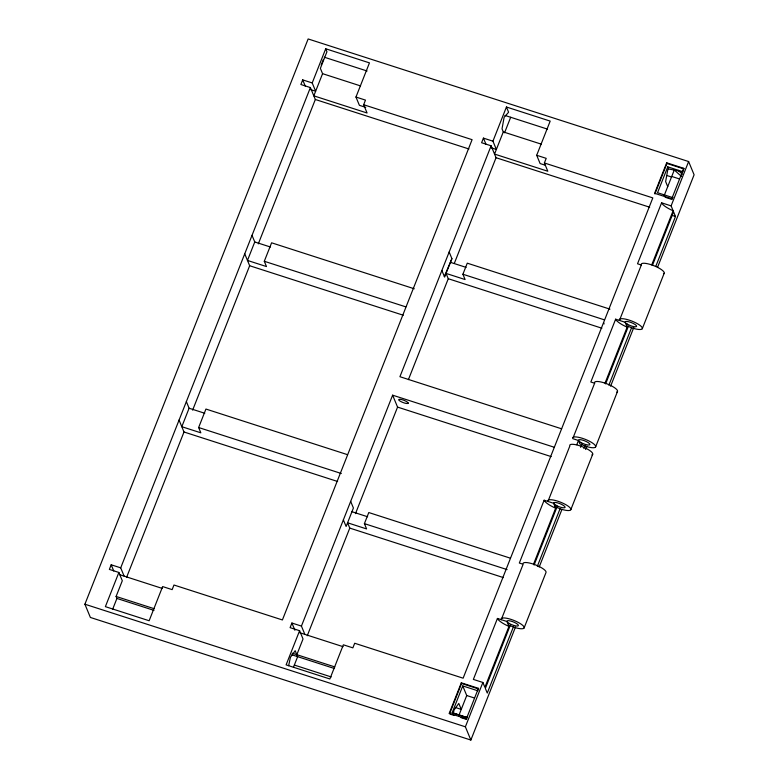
<?xml version="1.0" encoding="UTF-8"?>
<svg xmlns="http://www.w3.org/2000/svg" width="779" height="779" viewBox="0 0 779 779"><rect width="100%" height="100%" fill="white"/><g stroke="black" fill="none" stroke-linecap="round" stroke-linejoin="round"><path stroke-width="1.17" d="M288.629 665.714L290.44 657.301L295.183 650.708L297.656 656.668L293.449 667.301M453.281 713.583L454.04 710.02L458.782 703.427L461.256 709.387L455.491 707.527M515.503 626.998L470.857 740.05L90.383 617.455L84.901 604.212L308.143 38.95L688.617 161.545L694.099 174.788L657.486 267.489M124.134 576.129L120.706 567.852L111.193 564.785L109.362 569.41L118.875 572.468L122.303 580.745L116.1 596.451L116.928 598.438L112.634 609.305M310.354 89.517L315.641 91.221L312.213 82.944L302.7 79.886L300.879 84.502L310.393 87.569L315.329 99.488L258.297 243.876M118.875 572.468L105.379 606.646L149.14 620.746L162.636 586.568L172.14 589.635L173.97 585.019L282.407 619.957L472.093 139.675L363.657 104.727L365.478 100.111L355.964 97.044L369.46 62.875L325.71 48.775L312.213 82.944M120.706 567.852L310.393 87.569M321.191 64.959L323.382 59.418M186.366 401.604L189.102 408.225L181.809 426.697L200.836 432.822L198.635 427.525L205.938 409.053L347.463 454.654M252.026 235.346L254.762 241.967L247.469 260.439L266.496 266.574L264.295 261.277L271.598 242.805L414.272 288.775M325.71 48.775L326.946 51.755L320.373 68.377L322.574 73.674L313.82 95.846L367.084 113.004L363.657 104.727M126.529 577.512L184 431.994L179.063 420.076M192.637 410.134L249.66 265.736L244.733 253.818M304.852 634.359L301.424 626.092L291.911 623.025L290.09 627.64L299.603 630.708L303.031 638.984L296.828 654.681M491.082 147.757L496.369 149.461L492.932 141.184L483.428 138.117L481.597 142.732L491.111 145.8L496.048 157.718L454.41 263.146M299.603 630.708L286.107 664.876L329.858 678.976L343.354 644.808L352.868 647.865L354.688 643.25L463.125 678.188L652.812 197.905L544.375 162.967L546.206 158.351L536.692 155.284L550.188 121.105L506.438 107.005L492.932 141.184M301.424 626.092L392.626 395.177L554.327 447.282M491.111 145.8L399.919 376.705L561.62 428.81M449.162 252.016L451.908 258.638L444.614 277.11L441.868 270.488M506.438 107.005L508.599 112.234L504.13 117.278L502.027 128.856L503.292 131.914L494.538 154.076L547.803 171.244L544.375 162.967M504.558 132.79L510.683 117.269M307.247 635.761L349.771 528.094L347.58 522.797L366.597 528.931L364.406 523.634L368.788 512.543L510.313 558.154M355.477 513.643L397.563 407.096L392.626 395.177M408.4 379.655L448.266 278.716L446.065 273.419L465.092 279.544L462.901 274.247L467.273 263.166L609.957 309.146M461.577 683.475L449.541 713.954L449.269 713.291L461.304 682.813L478.423 688.324L478.696 688.987L461.577 683.475L461.304 682.813M666.678 162.811L654.633 193.289L671.761 198.801L683.796 168.322L666.678 162.811L666.951 163.473L654.915 193.952M467.118 716.962L467.449 717.751L452.171 712.717L462.745 685.929L477.965 690.837L477.693 690.175M667.759 166.852L668.635 168.975L682.979 171.76L667.759 166.852L657.544 192.715L672.764 197.623L672.034 199.463M458.773 715.677L466.728 695.53L462.745 685.929M664.175 195.587L674.283 169.988L681.528 176.482M497.44 618.448L473.369 679.415L482.883 682.472L484.889 687.331L508.969 626.374L506.954 621.515L497.44 618.448A16.447 4.246 21.6 0 0 506.954 625.488L508.969 626.374M533.518 564.23L555.661 508.151L553.645 503.292L544.131 500.225L519.33 563.032L523.137 564.259L501.695 618.545M605.01 383.2L627.153 327.122L625.148 322.263L615.634 319.195L590.833 382.002L594.63 383.229A12.337 3.184 21.6 0 1 607.416 384.018A12.337 3.184 21.6 0 1 616.754 392.08M651.721 264.928L673.124 210.739L671.109 205.88L661.595 202.822L637.524 263.779L641.321 265.006A12.337 3.184 21.6 0 1 654.107 265.795A12.337 3.184 21.6 0 1 663.445 273.848M548.387 500.322L569.829 446.036A12.337 3.184 21.6 0 1 582.604 446.825A12.337 3.184 21.6 0 1 591.952 454.887M573.188 437.516L594.63 383.229M641.321 265.006L619.441 320.422A12.337 3.184 21.6 0 1 629.208 320.13A12.337 3.184 21.6 0 1 642.266 327.774A12.337 3.184 21.6 0 1 632.499 328.076L626.569 325.7M460.954 717.634L466.66 719.465L466.387 718.803L478.423 688.324M470.857 740.05L465.375 726.807L482.883 682.472M576.781 444.702L578.456 440.486L572.75 438.645A12.337 3.184 21.6 0 1 582.517 438.353A12.337 3.184 21.6 0 1 595.575 445.997A12.337 3.184 21.6 0 1 585.808 446.299L579.878 443.923L578.456 440.486M671.109 205.88L688.617 161.545M510.381 625.04L485.346 688.432L487.264 693.067L513.643 626.277M534.082 565.038L557.326 506.175M580.579 447.312L581.923 443.913M605.614 383.911L628.419 326.177M652.559 265.045L673.572 211.839L675.49 216.474L655.821 266.282M537.344 566.275L560.14 508.541M583.841 448.548L585.185 445.15M608.876 385.147L631.681 327.414M539.165 567.083L561.941 509.427M585.604 449.502L586.947 446.114M610.609 386.199L633.824 327.414M524.111 627.932L546.001 572.516A12.337 3.184 21.6 0 0 535.913 565.048A12.337 3.184 21.6 0 0 523.099 563.353M570.803 509.709L592.692 454.293M595.614 446.903L617.494 391.486M642.305 328.68L664.185 273.263M444.332 276.448L451.908 258.638M668.635 168.975L667.73 169.997L665.636 181.575L667.72 186.609M666.951 163.473L684.069 168.985L683.796 168.322M324.249 57.198L367.094 71.006M504.899 115.409L547.549 129.148M671.732 176.453L679.346 178.907M666.912 175.509L671.517 176.999M322.574 73.674L360.57 85.924M503.292 131.914L541.288 144.154M665.188 197.262L670.894 199.103M365.74 107.366L359.392 105.321L355.964 97.044M545.407 165.265L540.12 163.561L536.692 155.284M315.329 99.488L468.939 148.984M496.048 157.718L649.667 207.214M672.326 215.452L675.49 216.474M450.447 262.338L466.115 267.382M462.901 274.247L604.426 319.857M448.266 278.716L601.875 328.212M254.762 241.967L270.43 247.011M264.295 261.277L405.83 306.877M249.66 265.736L403.279 315.232M397.563 407.096L551.172 456.601M189.102 408.225L204.77 413.269M198.635 427.525L341.319 473.505M184 431.994L337.619 481.49M351.952 511.715L367.62 516.759M364.406 523.634L507.08 569.605M349.771 528.094L503.39 577.59M119.898 574.766L162.344 588.447M299.574 632.665L343.072 646.677M466.728 695.53L474.333 697.984M116.1 596.451L154.106 608.691M292.222 653.201L334.824 666.931M116.928 598.438L153.999 610.376M291.862 654.798L334.493 668.538M452.171 712.717L467.39 717.625M449.269 713.291L466.387 718.803M450.681 714.324L454.108 715.424M294.335 665.062L331.202 676.941M84.901 604.212L465.375 726.807M673.124 210.739L671.109 209.853A16.447 4.246 21.6 0 1 661.595 202.822M627.153 327.122L625.138 326.235A16.447 4.246 21.6 0 1 615.634 319.195M555.076 506.73L560.997 509.106A12.337 3.184 21.6 0 0 570.773 508.804A12.337 3.184 21.6 0 0 557.706 501.16A12.337 3.184 21.6 0 0 547.939 501.452M555.661 508.151L553.645 507.265A16.447 4.246 21.6 0 1 544.131 500.225M508.385 624.953L514.306 627.329A12.337 3.184 21.6 0 0 524.072 627.037A12.337 3.184 21.6 0 0 511.014 619.383A12.337 3.184 21.6 0 0 501.248 619.675M678.158 170.367L682.414 174.233M683.066 170.173L683.339 170.835M672.491 196.96L672.764 197.623M603.569 322.594L604.115 323.918M483.428 138.117L485.999 144.329M302.7 79.886L305.271 86.089M350.677 501.394L353.413 508.015L346.119 526.487L343.373 519.866M291.911 623.025L294.91 630.26M111.193 564.785L113.763 570.997M408.264 403.084L407.602 403.473A5.268 1.363 21.6 0 1 402.947 402.49A5.268 1.363 21.6 0 1 398.751 400.026A5.141 1.324 21.6 0 1 399.656 399.306L400.533 399.354A5.141 1.324 21.6 0 1 408.264 403.084M627.397 324.2A6.164 1.597 21.6 0 0 636.579 326.391A6.164 1.597 21.6 0 0 628.585 321.708A6.164 1.597 21.6 0 0 627.397 324.2M580.706 442.423A6.164 1.597 21.6 0 0 589.888 444.614A6.164 1.597 21.6 0 0 581.884 439.931A6.164 1.597 21.6 0 0 580.706 442.423M555.904 505.23A6.164 1.597 21.6 0 0 565.077 507.421A6.164 1.597 21.6 0 0 557.082 502.737A6.164 1.597 21.6 0 0 555.904 505.23M509.213 623.463A6.164 1.597 21.6 0 0 518.386 625.644A6.164 1.597 21.6 0 0 510.391 620.96A6.164 1.597 21.6 0 0 509.213 623.463"/></g></svg>
